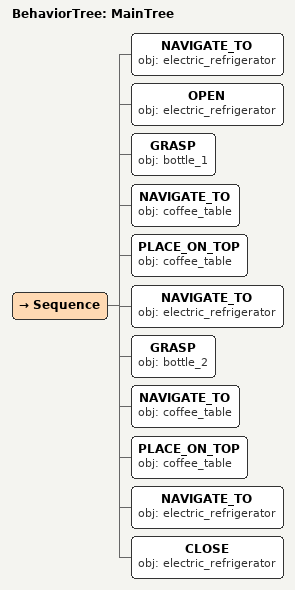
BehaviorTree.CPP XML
<root main_tree_to_execute="MainTree">
  <BehaviorTree ID="MainTree">
    <Sequence>
      <NAVIGATE_TO obj="electric_refrigerator"/>
      <OPEN obj="electric_refrigerator"/>
      <GRASP obj="bottle_1"/>
      <NAVIGATE_TO obj="coffee_table"/>
      <PLACE_ON_TOP obj="coffee_table"/>
      <NAVIGATE_TO obj="electric_refrigerator"/>
      <GRASP obj="bottle_2"/>
      <NAVIGATE_TO obj="coffee_table"/>
      <PLACE_ON_TOP obj="coffee_table"/>
      <NAVIGATE_TO obj="electric_refrigerator"/>
      <CLOSE obj="electric_refrigerator"/>
    </Sequence>
  </BehaviorTree>
</root>
